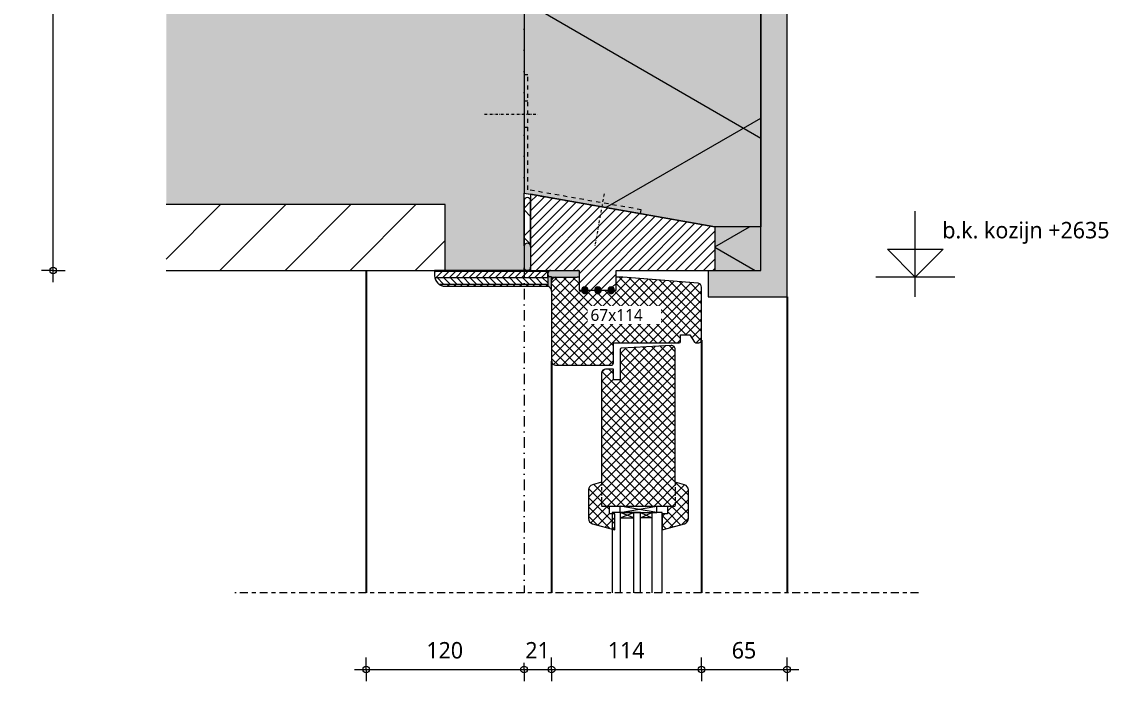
# Model space of a CAD drawing. Header units: millimetres. Extents: x -435 to 27166, y -19117 to 26500.
# Drawn here: x 7913 to 8739, y -16057 to -15556 of the extents above; entities that cross this region are included whole.
import ezdxf

# ---------------------------------------------------------------- set-up
doc = ezdxf.new("R2010")
doc.units = ezdxf.units.MM
for name, pattern in [('Dash', [6.35, 3.175, -3.175]), ('MV_center', [15, 6, -3, 3, -3]), ('MV_hidden', [3.75, 2.5, -1.25]), ('MV_stramien', [16, 8, -4, 0, -4]), ('Streep-stip _ detail', [4, 2, -1, 0, -1])]:
    doc.linetypes.add(name, pattern=pattern)
for name, color, linetype, lineweight in [('A-ANNO-DIMS', 211, 'Continuous', 13), ('A-ANNO-DIMS-5', 211, 'Continuous', 13), ('A-DETL', 90, 'Continuous', 13), ('A-DETL-GENF', 92, 'Continuous', 18), ('G-ANNO-TEXT', 231, 'Continuous', 13)]:
    doc.layers.add(name, color=color, linetype=linetype, lineweight=lineweight)
doc.styles.add('Segoe UI_2', font='segoeui.ttf', dxfattribs={"height": 9})
doc.styles.add('Segoe UI_3', font='segoeui.ttf', dxfattribs={"height": 12.5})
doc.dimstyles.new('2_5_mm_5', dxfattribs={"dimscale": 304.8, "dimtxt": 13.092049, "dimasz": 0.016404, "dimexe": 0.029528, "dimexo": 0.0625, "dimgap": 0.014764, "dimtad": 1, "dimdec": 0, "dimzin": 0, "dimdsep": 46, "dimtxsty": 'Segoe UI_3', "dimblk1": 'DOTBLANK', "dimblk2": 'DOTBLANK', "dimsah": 1, "dimcen": 0.09, "dimdle": 0.029528, "dimazin": 0, "dimtfac": 1, "dimtdec": 4, "dimtix": 1, "dimtmove": 0, "dimatfit": 3, "dimfxl": 0.029528, "dimfxlon": 1, "dimtvp": 1, "dimtfill": 1, "dimtolj": 1, "dimtzin": 0, "dimarcsym": 2})
pattern_1 = [(45, (0, 0), (-3.5355339, 3.5355339), []), (135, (0, 0), (-3.5355339, -3.5355339), [])]

# ---------------------------------------------------------------- blocks, each defined once
blk = doc.blocks.new('31 driedubbel_glas - HR___-V165-Details Appartement')
at = {"layer": 'A-DETL-GENF', "lineweight": 13}
for p, q in [((265, 0), (204, 0)), ((265, -21.5), (265, 0)), ((265, -6), (204, -6)), ((261, -6), (261, -16.5)), ((261, -16.5), (265, -6)), ((261, -6), (265, -16.5)), ((204, -16.5), (265, -16.5)), ((204, -21.5), (265, -21.5)), ((265, -21.5), (261, -30)), ((261, -21.5), (265, -30)), ((261, -30), (261, -21.5)), ((265, -21.5), (265, -30)), ((265, -30), (204, -30)), ((265, -30), (261, -30)), ((265, -38), (265, -30)), ((204, -38), (265, -38))]:
    blk.add_line(p, q, dxfattribs=at)
blk = doc.blocks.new('42 isolatie - Type 1-3768316-Details Appartement')
at = {"layer": 'A-DETL-GENF'}
blk.add_hatch(color=256, dxfattribs=at).paths.add_polyline_path([(-25.3, -145.84), (-25.3, -180.8), (491.51, -180.8), (491.51, -0.8), (0.28, -0.8), (-15.54, -90.51)])
at = {"layer": 'A-DETL-GENF', "lineweight": 13}
h = blk.add_hatch(dxfattribs=at)
h.set_pattern_fill('FP_184', color=256, style=0, pattern_type=2)
h.set_pattern_definition([(300, (-2126.39, -181.76), (-155.885, -90), []), (240, (-2126.39, -181.76), (-155.885, 90), [])])
h.paths.add_polyline_path([(-25.3, -145.84), (-25.3, -180.8), (491.51, -180.8), (491.51, -0.8), (0.28, -0.8), (-15.54, -90.51)])
at = {"layer": 'A-DETL-GENF'}
for p, q in [((-0.6, -5.8), (-25.3, -145.84)), ((0.28, -0.8), (-0.6, -5.8)), ((0.28, -0.8), (-0.6, -5.8)), ((233.51, -0.8), (0.28, -0.8)), ((233.51, -0.8), (0.28, -0.8)), ((481.51, -0.8), (233.51, -0.8)), ((491.51, -0.8), (481.51, -0.8)), ((491.51, -0.8), (481.51, -0.8)), ((491.51, -90.51), (491.51, -0.8)), ((-25.3, -180.8), (491.51, -180.8))]:
    blk.add_line(p, q, dxfattribs=at)
blk = doc.blocks.new('30_L-anker schuin - 90x90-3186719-Details Appartement')
at = {"layer": 'A-DETL-GENF', "linetype": 'Dash'}
for p, q in [((3, 90), (0, 90)), ((0, 90), (0, 0)), ((3, 2.52), (3, 90)), ((0, 0), (88.63, -15.63)), ((89.15, -12.67), (3, 2.52)), ((88.63, -15.63), (89.15, -12.67))]:
    blk.add_line(p, q, dxfattribs=at)
at = {"layer": 'A-DETL-GENF'}
for p, q in [((0, 70), (3, 70)), ((0, 50), (3, 50))]:
    blk.add_line(p, q, dxfattribs=at)
at = {"layer": 'A-DETL-GENF', "linetype": 'Streep-stip _ detail', "lineweight": 13}
for p, q in [((-30, 60), (10, 60)), ((60.82, -0.57), (53.88, -39.96))]:
    blk.add_line(p, q, dxfattribs=at)
blk = doc.blocks.new('NLRS_00_DI_maskeer - Type 1-4234982-Details Appartement')
at = {"layer": 'A-DETL-GENF', "linetype": 'MV_center'}
blk.add_line((420, 0), (-100, 0), dxfattribs=at)
blk = doc.blocks.new('42 isolatie - Type 1-3768256-Details Appartement')
at = {"layer": 'A-DETL-GENF'}
blk.add_hatch(color=256, dxfattribs=at).paths.add_polyline_path([(33.47, 35.8), (0.28, 35.8), (0.28, 0.8), (33.47, 0.8)])
at = {"layer": 'A-DETL-GENF', "lineweight": 13}
h = blk.add_hatch(dxfattribs=at)
h.set_pattern_fill('FP_190', color=256, style=0, pattern_type=2)
h.set_pattern_definition([(60, (0, 0), (-34.64, 20), []), (120, (0, 0), (-34.64, -20), [])])
h.paths.add_polyline_path([(33.47, 35.8), (0.28, 35.8), (0.28, 0.8), (33.47, 0.8)])
at = {"layer": 'A-DETL-GENF'}
for p, q in [((33.47, 35.8), (0.28, 35.8)), ((0.28, 35.8), (0.28, 0.8)), ((33.47, 35.8), (0.28, 35.8)), ((0.28, 35.8), (0.28, 0.8)), ((33.47, 0.8), (33.47, 35.8)), ((33.47, 0.8), (33.47, 35.8)), ((0.28, 0.8), (33.47, 0.8)), ((0.28, 0.8), (33.47, 0.8))]:
    blk.add_line(p, q, dxfattribs=at)
blk = doc.blocks.new('Repeating Detail - 00 g lijmbolletje s e-V92-Details Appartement')
at = {"layer": 'A-DETL-GENF'}
for points in [[(-20, 2.5), (-20.65, 2.41), (-21.25, 2.17), (-21.77, 1.77), (-22.17, 1.25), (-22.41, 0.65), (-22.5, 0), (-22.41, -0.65), (-22.17, -1.25), (-21.77, -1.77), (-21.25, -2.17), (-20.65, -2.41), (-20, -2.5), (-19.35, -2.41), (-18.75, -2.17), (-18.23, -1.77), (-17.83, -1.25), (-17.59, -0.65), (-17.5, 0), (-17.59, 0.65), (-17.83, 1.25), (-18.23, 1.77), (-18.75, 2.17), (-19.35, 2.41)], [(-10, 2.5), (-10.65, 2.41), (-11.25, 2.17), (-11.77, 1.77), (-12.17, 1.25), (-12.41, 0.65), (-12.5, 0), (-12.41, -0.65), (-12.17, -1.25), (-11.77, -1.77), (-11.25, -2.17), (-10.65, -2.41), (-10, -2.5), (-9.35, -2.41), (-8.75, -2.17), (-8.23, -1.77), (-7.83, -1.25), (-7.59, -0.65), (-7.5, 0), (-7.59, 0.65), (-7.83, 1.25), (-8.23, 1.77), (-8.75, 2.17), (-9.35, 2.41)], [(0, 2.5), (-0.65, 2.41), (-1.25, 2.17), (-1.77, 1.77), (-2.17, 1.25), (-2.41, 0.65), (-2.5, 0), (-2.41, -0.65), (-2.17, -1.25), (-1.77, -1.77), (-1.25, -2.17), (-0.65, -2.41), (0, -2.5), (0.65, -2.41), (1.25, -2.17), (1.77, -1.77), (2.17, -1.25), (2.41, -0.65), (2.5, 0), (2.41, 0.65), (2.17, 1.25), (1.77, 1.77), (1.25, 2.17), (0.65, 2.41)]]:
    blk.add_hatch(color=256, dxfattribs=at).paths.add_polyline_path(points)
for centre, start, end in [((-20, 0), 360, 180), ((-20, 0), 180, 360), ((-10, 0), 360, 180), ((-10, 0), 180, 360), ((0, 0), 360, 180), ((0, 0), 180, 360)]:
    blk.add_arc(centre, 2.5, start, end, dxfattribs=at)
blk = doc.blocks.new('DIMBLOCK601-Details Appartement')
at = {"layer": 'A-ANNO-DIMS-5'}
for p, q in [((8175.02, -16047.69), (8175.02, -16038.69)), ((8295.02, -16047.69), (8295.02, -16038.69)), ((8166.02, -16047.69), (8295.02, -16047.69)), ((8175.02, -16047.69), (8175.02, -16056.69)), ((8295.02, -16047.69), (8295.02, -16056.69))]:
    blk.add_line(p, q, dxfattribs=at)
for centre in [(8175.02, -16047.69), (8295.02, -16047.69)]:
    blk.add_circle(centre, 2.5, dxfattribs=at)
at = {"layer": 'A-ANNO-DIMS-5', "color": 0, "insert": (8220.74, -16026.89), "char_height": 12.5, "width": 34.2774, "attachment_point": 1, "line_spacing_factor": 1.142579, "style": 'Segoe UI_3', "bg_fill": 3, "box_fill_scale": 1.25, "bg_fill_color": 9, "bg_fill_true_color": 13158600, "bg_fill_transparency": 0}
blk.add_mtext('120', dxfattribs=at)
blk = doc.blocks.new('_DotBlank')
at = {"color": 0, "linetype": 'ByBlock', "lineweight": -2}
blk.add_line((-0.5, 0), (-1, 0), dxfattribs=at)
blk.add_circle((0, 0), 0.5, dxfattribs=at)
blk = doc.blocks.new('DIMBLOCK602-Details Appartement')
at = {"layer": 'A-ANNO-DIMS-5'}
for p, q in [((8295.02, -16047.69), (8295.02, -16038.69)), ((8316.02, -16047.69), (8316.02, -16038.69)), ((8295.02, -16047.69), (8316.02, -16047.69)), ((8295.02, -16047.69), (8295.02, -16056.69)), ((8316.02, -16047.69), (8316.02, -16056.69))]:
    blk.add_line(p, q, dxfattribs=at)
for centre in [(8295.02, -16047.69), (8316.02, -16047.69)]:
    blk.add_circle(centre, 2.5, dxfattribs=at)
at = {"layer": 'A-ANNO-DIMS-5', "color": 0, "insert": (8296, -16026.89), "char_height": 12.5, "width": 22.8516, "attachment_point": 1, "line_spacing_factor": 1.142579, "style": 'Segoe UI_3', "bg_fill": 3, "box_fill_scale": 1.25, "bg_fill_color": 9, "bg_fill_true_color": 13158600, "bg_fill_transparency": 0}
blk.add_mtext('21', dxfattribs=at)
blk = doc.blocks.new('DIMBLOCK603-Details Appartement')
at = {"layer": 'A-ANNO-DIMS-5'}
for p, q in [((8316.02, -16047.69), (8316.02, -16038.69)), ((8430.02, -16047.69), (8430.02, -16038.69)), ((8316.02, -16047.69), (8430.02, -16047.69)), ((8316.02, -16047.69), (8316.02, -16056.69)), ((8430.02, -16047.69), (8430.02, -16056.69))]:
    blk.add_line(p, q, dxfattribs=at)
for centre in [(8316.02, -16047.69), (8430.02, -16047.69)]:
    blk.add_circle(centre, 2.5, dxfattribs=at)
at = {"layer": 'A-ANNO-DIMS-5', "color": 0, "insert": (8358.74, -16026.89), "char_height": 12.5, "width": 34.2774, "attachment_point": 1, "line_spacing_factor": 1.142579, "style": 'Segoe UI_3', "bg_fill": 3, "box_fill_scale": 1.25, "bg_fill_color": 9, "bg_fill_true_color": 13158600, "bg_fill_transparency": 0}
blk.add_mtext('114', dxfattribs=at)
blk = doc.blocks.new('DIMBLOCK604-Details Appartement')
at = {"layer": 'A-ANNO-DIMS-5'}
for p, q in [((8430.02, -16047.69), (8430.02, -16038.69)), ((8495.02, -16047.69), (8495.02, -16038.69)), ((8430.02, -16047.69), (8504.02, -16047.69)), ((8430.02, -16047.69), (8430.02, -16056.69)), ((8495.02, -16047.69), (8495.02, -16056.69))]:
    blk.add_line(p, q, dxfattribs=at)
for centre in [(8430.02, -16047.69), (8495.02, -16047.69)]:
    blk.add_circle(centre, 2.5, dxfattribs=at)
at = {"layer": 'A-ANNO-DIMS-5', "color": 0, "insert": (8453, -16026.89), "char_height": 12.5, "width": 22.8516, "attachment_point": 1, "line_spacing_factor": 1.142579, "style": 'Segoe UI_3', "bg_fill": 3, "box_fill_scale": 1.25, "bg_fill_color": 9, "bg_fill_true_color": 13158600, "bg_fill_transparency": 0}
blk.add_mtext('65', dxfattribs=at)
blk = doc.blocks.new('DIMBLOCK618-Details Appartement')
at = {"layer": 'A-ANNO-DIMS-5'}
for p, q in [((7936.98, -15753.52), (7936.98, -15150.52)), ((7936.98, -15159.52), (7927.98, -15159.52)), ((7936.98, -15159.52), (7945.98, -15159.52)), ((7936.98, -15744.52), (7927.98, -15744.52)), ((7936.98, -15744.52), (7945.98, -15744.52))]:
    blk.add_line(p, q, dxfattribs=at)
for centre in [(7936.98, -15159.52), (7936.98, -15744.52)]:
    blk.add_circle(centre, 2.5, dxfattribs=at)
at = {"layer": 'A-ANNO-DIMS-5', "color": 0, "insert": (7916.17, -15466.3), "char_height": 12.5, "width": 34.2774, "attachment_point": 1, "rotation": 90, "line_spacing_factor": 1.142579, "style": 'Segoe UI_3', "bg_fill": 3, "box_fill_scale": 1.25, "bg_fill_color": 9, "bg_fill_true_color": 13158600, "bg_fill_transparency": 0}
blk.add_mtext('585', dxfattribs=at)

msp = doc.modelspace()

# ---------------------------------------------------------------- hatches: boundary and pattern name
at = {"layer": 'A-DETL-GENF', "lineweight": 13}
h = msp.add_hatch(dxfattribs=at)
h.set_pattern_fill('FP_17', color=254, style=0, pattern_type=2)
h.set_pattern_definition([(0, (0, 0), (20.32, 5.08), [1.676, -13.564, 1.676, -13.564, -81.28]), (0, (0, 0), (20.32, 5.08), [-30.48, 1.676, -28.804, 1.676, -13.564, -35.56]), (0, (0, 0), (20.32, 5.08), [-76.2, 1.676, -8.484, 1.676, -23.724]), (120, (7.62, 2.54), (-14.559409, 15.0576362), [1.676, -13.564, 1.676, -13.564, -81.28]), (120, (7.62, 2.54), (-14.559409, 15.0576362), [-30.48, 1.676, -28.804, 1.676, -13.564, -35.56]), (120, (7.62, 2.54), (-14.559409, 15.0576362), [-76.2, 1.676, -8.484, 1.676, -23.724]), (240, (10.16, 12.7), (-5.760591, -20.1376362), [1.676, -13.564, 1.676, -13.564, -81.28]), (240, (10.16, 12.7), (-5.760591, -20.1376362), [-30.48, 1.676, -28.804, 1.676, -13.564, -35.56]), (240, (10.16, 12.7), (-5.760591, -20.1376362), [-76.2, 1.676, -8.484, 1.676, -23.724])])
h.paths.add_polyline_path([(8495.02, -15764.52), (8495.02, -15194.52), (8475.02, -15194.52), (8475.02, -15744.52), (8435.02, -15744.52), (8435.02, -15764.52), (8475.06, -15764.52)])
at = {"layer": 'A-DETL-GENF'}
for color, points in [(9, [(8266.14, -15744.52), (8295.02, -15744.52), (8295.02, -15544.52), (8022.9, -15544.52), (8022.9, -15694.52), (8235.02, -15694.52), (8235.04, -15744.52)]), (7, [(8297.52, -15744.52), (8298.09, -15744.45), (8298.63, -15744.26), (8299.12, -15743.94), (8299.52, -15743.53), (8299.81, -15743.03), (8299.98, -15742.48), (8300.02, -15741.91), (8299.98, -15725.79), (8299.81, -15725.24), (8299.52, -15724.75), (8299.12, -15724.33), (8298.63, -15724.02), (8298.09, -15723.82), (8297.52, -15723.75), (8296.95, -15723.82), (8296.41, -15724.02), (8295.93, -15724.33), (8295.53, -15724.75), (8295.23, -15725.24), (8295.06, -15725.79), (8295.02, -15726.37), (8295.06, -15742.48), (8295.23, -15743.03), (8295.53, -15743.53), (8295.93, -15743.94), (8296.41, -15744.26), (8296.95, -15744.45)]), (7, [(8316.02, -15749.52), (8335.52, -15749.52), (8336.17, -15749.44), (8336.77, -15749.19), (8337.02, -15748.94), (8337.02, -15745.05), (8336.77, -15744.86), (8336.17, -15744.61), (8335.52, -15744.52), (8315.18, -15744.57), (8314.87, -15744.61), (8314.27, -15744.86), (8313.75, -15745.25), (8313.36, -15745.77), (8313.11, -15746.37), (8313.02, -15747.02), (8313.11, -15747.67), (8313.36, -15748.27), (8313.84, -15748.86), (8314.27, -15749.19), (8314.88, -15749.39), (8316.02, -15749.4)]), (1, [(8316.02, -15760.39), (8316.02, -15749.39), (8313.02, -15749.39), (8313.02, -15756.52), (8313.84, -15756.83), (8314.57, -15757.31), (8315.18, -15757.94), (8315.64, -15758.69), (8315.93, -15759.52)])]:
    msp.add_hatch(color=color, dxfattribs=at).paths.add_polyline_path(points)
at = {"layer": 'A-DETL-GENF', "lineweight": 13}
h = msp.add_hatch(dxfattribs=at)
h.set_pattern_fill('FP_21', color=251, style=0, pattern_type=2)
h.set_pattern_definition([(45, (0, 0), (-10.606602, 10.606602), []), (135, (0, 0), (-10.606602, -10.606602), [])])
h.paths.add_polyline_path([(8295.02, -15726.25), (8295.17, -15725.46), (8295.36, -15725), (8295.93, -15724.33), (8296.41, -15724.02), (8296.95, -15723.82), (8297.52, -15723.75), (8298.17, -15723.84), (8298.92, -15724.2), (8299.29, -15724.49), (8299.81, -15725.24), (8299.98, -15725.79), (8300.02, -15725.79), (8300.02, -15691.68), (8299.94, -15691.03), (8299.69, -15690.43), (8299.29, -15689.91), (8298.77, -15689.51), (8298.17, -15689.26), (8297.52, -15689.18), (8296.87, -15689.26), (8296.27, -15689.51), (8295.75, -15689.91), (8295.36, -15690.43), (8295.11, -15691.03), (8295.02, -15691.68), (8295.02, -15725.79)])
h = msp.add_hatch(dxfattribs=at)
h.set_pattern_fill('FP_33', color=250, style=0, pattern_type=2)
h.set_pattern_definition([(45, (0, 0), (-3.5355339, 3.5355339), [])])
h.paths.add_polyline_path([(8338.7, -15759.52), (8338.78, -15758.87), (8339.03, -15758.27), (8339.43, -15757.75), (8339.95, -15757.36), (8340.55, -15757.11), (8341.2, -15757.02), (8341.85, -15757.11), (8342.45, -15757.36), (8342.97, -15757.75), (8343.36, -15758.27), (8343.61, -15758.87), (8343.7, -15759.52), (8348.7, -15759.52), (8348.78, -15758.87), (8349.03, -15758.27), (8349.43, -15757.75), (8349.95, -15757.36), (8350.55, -15757.11), (8351.2, -15757.02), (8351.85, -15757.11), (8352.45, -15757.36), (8352.97, -15757.75), (8353.36, -15758.27), (8353.61, -15758.87), (8353.7, -15759.52), (8358.7, -15759.52), (8358.78, -15758.87), (8359.03, -15758.27), (8359.43, -15757.75), (8359.95, -15757.36), (8360.55, -15757.11), (8361.2, -15757.02), (8361.85, -15757.11), (8362.45, -15757.36), (8362.97, -15757.75), (8363.36, -15758.27), (8363.61, -15758.87), (8363.7, -15759.52), (8365.07, -15759.52), (8365.07, -15744.52), (8440.06, -15744.52), (8440.06, -15711.32), (8300.02, -15686.63), (8300.02, -15744.52), (8337.02, -15744.52), (8337.02, -15759.52)])
h = msp.add_hatch(dxfattribs=at)
h.set_pattern_fill('FP_78', color=250, style=0, pattern_type=2)
h.set_pattern_definition([(45, (0, 0), (-24.74874, 24.74874), [])])
h.paths.add_polyline_path([(8235.02, -15744.52), (8235.02, -15694.52), (8022.9, -15694.52), (8022.9, -15744.52), (8227.04, -15744.52)])
h = msp.add_hatch(dxfattribs=at)
h.set_pattern_fill('FP_11', color=254, style=0, pattern_type=2)
h.set_pattern_definition([(0, (0, 0), (0, 5), [50, 0]), (45, (0, 0), (5.00065916, 0), [7.071, -7.071]), (315, (0, 0), (5.00065916, 0), [7.071, -7.071])])
h.paths.add_polyline_path([(8266.14, -15756.52), (8313.02, -15756.52), (8313.02, -15744.52), (8227.04, -15744.52), (8227.04, -15748.52), (8227.31, -15750.59), (8228.11, -15752.52), (8229.38, -15754.18), (8231.04, -15755.45), (8232.97, -15756.25), (8235.04, -15756.52)])
h = msp.add_hatch(dxfattribs=at)
h.set_pattern_fill('FP_20', color=250, style=0, pattern_type=2)
h.set_pattern_definition(pattern_1)
h.paths.add_polyline_path([(8361.52, -15816.52), (8361.91, -15816.47), (8362.27, -15816.32), (8362.58, -15816.08), (8362.82, -15815.77), (8362.97, -15815.41), (8363.02, -15815.02), (8363.02, -15799.52), (8413.28, -15799.49), (8413.52, -15799.39), (8413.73, -15799.23), (8413.89, -15799.02), (8413.99, -15798.78), (8414.02, -15798.52), (8414.02, -15793.52), (8421.04, -15793.52), (8424.74, -15799.08), (8425.04, -15799.37), (8425.43, -15799.51), (8428.01, -15799.53), (8428.52, -15799.46), (8429.01, -15799.27), (8429.42, -15798.95), (8429.74, -15798.54), (8429.95, -15798.07), (8430.02, -15797.55), (8430.02, -15757.25), (8429.94, -15756.55), (8429.7, -15755.89), (8429.31, -15755.31), (8428.8, -15754.83), (8428.19, -15754.49), (8427.52, -15754.29), (8370.03, -15749.52), (8365.07, -15749.52), (8365.07, -15759.52), (8363.7, -15759.52), (8363.61, -15760.17), (8363.36, -15760.77), (8362.97, -15761.29), (8362.45, -15761.69), (8361.85, -15761.94), (8361.2, -15762.02), (8360.55, -15761.94), (8359.95, -15761.69), (8359.43, -15761.29), (8359.03, -15760.77), (8358.78, -15760.17), (8358.7, -15759.52), (8353.7, -15759.52), (8353.61, -15760.17), (8353.36, -15760.77), (8352.97, -15761.29), (8352.45, -15761.69), (8351.85, -15761.94), (8351.2, -15762.02), (8350.55, -15761.94), (8349.95, -15761.69), (8349.43, -15761.29), (8349.03, -15760.77), (8348.78, -15760.17), (8348.7, -15759.52), (8343.7, -15759.52), (8343.61, -15760.17), (8343.36, -15760.77), (8342.97, -15761.29), (8342.45, -15761.69), (8341.85, -15761.94), (8341.2, -15762.02), (8340.55, -15761.94), (8339.95, -15761.69), (8339.43, -15761.29), (8339.03, -15760.77), (8338.78, -15760.17), (8338.7, -15759.52), (8337.02, -15759.52), (8337.02, -15749.52), (8319.02, -15749.52), (8318.24, -15749.62), (8317.52, -15749.92), (8316.9, -15750.4), (8316.42, -15751.02), (8316.12, -15751.74), (8316.02, -15752.52), (8316.02, -15813.52), (8316.12, -15814.3), (8316.42, -15815.02), (8316.9, -15815.64), (8317.52, -15816.12), (8318.24, -15816.42), (8319.02, -15816.52)])
h = msp.add_hatch(dxfattribs=at)
h.set_pattern_fill('FP_20', color=250, style=0, pattern_type=2)
h.set_pattern_definition(pattern_1)
h.paths.add_polyline_path([(8364.02, -15941.52), (8364.02, -15929.52), (8360.02, -15929.52), (8360.02, -15923.52), (8404.02, -15923.52), (8404.02, -15929.52), (8400.02, -15929.52), (8400.02, -15941.52), (8417.06, -15936.96), (8418.02, -15936.56), (8418.85, -15935.92), (8419.49, -15935.09), (8419.88, -15934.13), (8420.02, -15933.09), (8420.02, -15911.27), (8419.88, -15910.23), (8419.49, -15909.27), (8418.85, -15908.44), (8418.02, -15907.81), (8417.06, -15907.41), (8410.02, -15905.52), (8410.02, -15804.52), (8409.94, -15803.83), (8409.7, -15803.17), (8409.32, -15802.59), (8408.82, -15802.12), (8408.22, -15801.77), (8407.56, -15801.56), (8406.86, -15801.52), (8369.07, -15803.55), (8368.73, -15803.71), (8368.43, -15803.95), (8368.21, -15804.25), (8368.07, -15804.6), (8368.02, -15805.33), (8368.02, -15827.52), (8363.02, -15827.52), (8363.02, -15819.52), (8357.02, -15819.52), (8356.24, -15819.62), (8355.52, -15819.92), (8354.9, -15820.4), (8354.42, -15821.02), (8354.12, -15821.74), (8354.02, -15822.52), (8354.02, -15905.52), (8346.99, -15907.41), (8346.02, -15907.81), (8345.19, -15908.44), (8344.56, -15909.27), (8344.16, -15910.23), (8344.02, -15911.27), (8344.02, -15933.09), (8344.16, -15934.13), (8344.56, -15935.09), (8345.19, -15935.92), (8346.02, -15936.56), (8346.99, -15936.96)])

# ---------------------------------------------------------------- linework, layer by layer
at = {"layer": 'A-DETL', "lineweight": 18}
for p, q in [((8475.02, -15194.52), (8475.02, -15711.32)), ((8495.02, -15764.52), (8495.02, -15194.52)), ((8295.02, -15725.79), (8295.02, -15685.75)), ((8440.06, -15711.32), (8300.02, -15686.63)), ((8300.02, -15686.63), (8300.02, -15744.52)), ((8235.02, -15694.52), (8022.9, -15694.52)), ((8235.02, -15744.52), (8235.02, -15694.52)), ((8295.02, -15691.68), (8295.02, -15726.25)), ((8300.02, -15726.25), (8300.02, -15691.68)), ((8592.51, -15764.52), (8592.51, -15699.52)), ((8592.51, -15749.52), (8571.3, -15728.31)), ((8571.3, -15728.31), (8613.73, -15728.31)), ((8592.51, -15749.52), (8613.73, -15728.31)), ((8022.9, -15744.52), (8227.04, -15744.52)), ((8227.04, -15744.52), (8227.04, -15748.52)), ((8300.02, -15744.52), (8227.04, -15744.52)), ((8295.02, -15744.52), (8295.02, -15742.48)), ((8300.02, -15744.52), (8337.02, -15744.52)), ((8313.02, -15749.39), (8313.02, -15744.52)), ((8337.02, -15744.52), (8337.02, -15759.52)), ((8365.07, -15759.52), (8365.07, -15744.52)), ((8365.07, -15744.52), (8440.06, -15744.52)), ((8435.02, -15744.52), (8435.02, -15764.52)), ((8235.04, -15756.52), (8313.02, -15756.52)), ((8313.02, -15749.39), (8313.02, -15756.52)), ((8316.02, -15749.39), (8313.02, -15749.39)), ((8316, -15749.52), (8335.52, -15749.52)), ((8316.02, -15760.39), (8316.02, -15749.39)), ((8337.02, -15749.52), (8335.52, -15749.52)), ((8370.03, -15749.52), (8365.07, -15749.52)), ((8427.52, -15754.29), (8370.03, -15749.52)), ((8622.51, -15749.52), (8562.51, -15749.52)), ((8316.02, -15760.39), (8316.02, -15813.52)), ((8337.02, -15759.52), (8338.7, -15759.52)), ((8343.7, -15759.52), (8348.7, -15759.52)), ((8353.7, -15759.52), (8358.7, -15759.52)), ((8363.7, -15759.52), (8365.07, -15759.52)), ((8430.02, -15797.55), (8430.02, -15757.25)), ((8435.02, -15764.52), (8495.02, -15764.52)), ((8414.02, -15798.52), (8414.02, -15793.52)), ((8414.02, -15793.52), (8421.04, -15793.52)), ((8421.04, -15793.52), (8424.74, -15799.08)), ((8363.02, -15815.02), (8363.02, -15799.52)), ((8363.02, -15799.52), (8413.02, -15799.52)), ((8368.02, -15804.98), (8368.02, -15827.52)), ((8406.86, -15801.52), (8369.44, -15803.48)), ((8410.02, -15905.52), (8410.02, -15804.52)), ((8425.43, -15799.51), (8428.01, -15799.53)), ((8319.02, -15816.52), (8361.52, -15816.52)), ((8354.02, -15822.52), (8354.02, -15905.52)), ((8363.02, -15819.52), (8357.02, -15819.52)), ((8363.02, -15827.52), (8363.02, -15819.52)), ((8368.02, -15827.52), (8363.02, -15827.52)), ((8354.02, -15905.52), (8346.99, -15907.41)), ((8417.06, -15907.41), (8410.02, -15905.52)), ((8344.02, -15911.27), (8344.02, -15933.09)), ((8420.02, -15933.09), (8420.02, -15911.27)), ((8354.02, -15923.52), (8410.02, -15923.52)), ((8360.02, -15929.52), (8360.02, -15923.52)), ((8360.02, -15923.52), (8404.02, -15923.52)), ((8364.02, -15929.52), (8360.02, -15929.52)), ((8364.02, -15941.52), (8364.02, -15929.52)), ((8368.02, -15928.52), (8368.02, -15923.52)), ((8368.02, -15928.52), (8396.02, -15923.52)), ((8396.02, -15928.52), (8368.02, -15923.52)), ((8396.02, -15928.52), (8396.02, -15923.52)), ((8404.02, -15929.52), (8400.02, -15929.52)), ((8400.02, -15929.52), (8400.02, -15941.52)), ((8404.02, -15923.52), (8404.02, -15929.52)), ((8346.99, -15936.96), (8364.02, -15941.52)), ((8400.02, -15941.52), (8417.06, -15936.96))]:
    msp.add_line(p, q, dxfattribs=at)
at = {"layer": 'A-DETL', "linetype": 'MV_stramien', "lineweight": 18}
for p, q in [((8295.02, -15452.52), (8295.02, -15725.79)), ((8295.02, -15742.48), (8295.02, -15989.52))]:
    msp.add_line(p, q, dxfattribs=at)
at = {"layer": 'A-DETL'}
for p, q in [((8295.02, -15726.37), (8295.02, -15741.91)), ((8368.02, -15928.52), (8396.02, -15928.52))]:
    msp.add_line(p, q, dxfattribs=at)
at = {"layer": 'A-DETL', "lineweight": 25}
for p, q in [((8175.02, -15744.52), (8175.02, -15989.52)), ((8495.02, -15764.52), (8495.02, -15989.52)), ((8430.02, -15797.55), (8430.02, -15989.52)), ((8316.02, -15813.52), (8316.02, -15989.52))]:
    msp.add_line(p, q, dxfattribs=at)
at = {"layer": 'A-DETL', "linetype": 'MV_hidden', "lineweight": 18}
for p, q in [((8354.02, -15905.52), (8354.02, -15923.52)), ((8410.02, -15905.52), (8410.02, -15923.52))]:
    msp.add_line(p, q, dxfattribs=at)
at = {"layer": 'A-DETL', "lineweight": 18}
for centre, radius, start, end in [((8297.52, -15691.68), 2.5, 0, 180), ((8297.52, -15726.25), 2.5, 0, 180), ((8235.04, -15748.52), 8, 180, 270), ((8315.52, -15747.02), 2.5, 90, 252.49349), ((8335.52, -15747.02), 2.5, 52.75736, 90), ((8312.02, -15760.39), 4, 360, 75.52245), ((8319.02, -15752.52), 3, 90, 180), ((8335.52, -15747.02), 2.5, 270, 307.24264), ((8427.02, -15757.25), 3, 0, 80.51353), ((8428.02, -15797.53), 2, 269.67117, 359.31507), ((8369.52, -15804.98), 1.5, 93, 180), ((8407.02, -15804.52), 3, 0, 93), ((8413.02, -15798.52), 1, 270, 0), ((8425.57, -15798.52), 1, 213.69007, 262.09615), ((8319.02, -15813.52), 3, 180, 270), ((8357.02, -15822.52), 3, 90, 180), ((8361.52, -15815.02), 1.5, 270, 0), ((8348.02, -15911.27), 4, 105, 180), ((8416.02, -15911.27), 4, 360, 75), ((8348.02, -15933.09), 4, 180, 255), ((8416.02, -15933.09), 4, 285, 0)]:
    msp.add_arc(centre, radius, start, end, dxfattribs=at)
at = {"layer": 'A-DETL'}
for centre, start, end in [((8297.53, -15726.26), 90.0974, 182.44205), ((8297.52, -15726.26), 357.55801, 89.9026), ((8297.53, -15742.01), 177.55795, 269.9026), ((8297.52, -15742.01), 270.0974, 2.44205)]:
    msp.add_arc(centre, 2.51, start, end, dxfattribs=at)

# ---------------------------------------------------------------- block references
at = {"layer": 'A-DETL-GENF'}
for name, p, rotation in [('42 isolatie - Type 1-3768316-Details Appartement', (8294.22, -15686.03), 89.99999999999518), ('42 isolatie - Type 1-3768256-Details Appartement', (8439.26, -15711.05), 270), ('Repeating Detail - 00 g lijmbolletje s e-V92-Details Appartement', (8341.2, -15759.52), 180)]:
    msp.add_blockref(name, p, dxfattribs=dict(at, rotation=rotation))
at = {"layer": 'A-DETL-GENF', "linetype": 'Dash'}
msp.add_blockref('30_L-anker schuin - 90x90-3186719-Details Appartement', (8295.02, -15685.75), dxfattribs=at)
at = {"layer": 'A-DETL-GENF', "lineweight": 13, "rotation": 90.00000000000833}
msp.add_blockref('31 driedubbel_glas - HR___-V165-Details Appartement', (8362.1, -16193.52), dxfattribs=at)
at = {"layer": 'A-DETL-GENF', "linetype": 'MV_center'}
msp.add_blockref('NLRS_00_DI_maskeer - Type 1-4234982-Details Appartement', (8175.02, -15989.52), dxfattribs=at)

# ---------------------------------------------------------------- texts
at = {"layer": 'G-ANNO-TEXT', "color": 7, "insert": (8613.11, -15707.63), "char_height": 12.5, "width": 159.5358, "attachment_point": 1, "style": 'Segoe UI_3'}
msp.add_mtext('b.k. kozijn +2635', dxfattribs=at)

# ---------------------------------------------------------------- dimensions: what is measured, and where the dimension line sits
at = {"layer": 'A-ANNO-DIMS'}
dim = msp.add_linear_dim(base=(7936.98, -15159.52), p1=(7927.98, -15744.52), p2=(7945.98, -15159.52), angle=90, dimstyle='2_5_mm_5', override={"dimpost": '<>', "dimfxl": 585.276858}, dxfattribs=at)
dim.commit()
dim.dimension.update_dxf_attribs({"geometry": 'DIMBLOCK618-Details Appartement', "text_midpoint": (7926.01, -15452.02)})
dim = msp.add_linear_dim(base=(8295.02, -16047.69), p1=(8175.02, -16038.69), p2=(8295.02, -16038.69), dimstyle='2_5_mm_5', override={"dimpost": '<>', "dimfxl": 120}, dxfattribs=at)
dim.commit()
dim.dimension.update_dxf_attribs({"geometry": 'DIMBLOCK601-Details Appartement', "text_midpoint": (8235.02, -16036.7)})

# ---------------------------------------------------------------- next in the draw order: texts
at = {"layer": 'G-ANNO-TEXT', "color": 7, "insert": (8345.56, -15773.87), "char_height": 9, "width": 51.308, "attachment_point": 1, "style": 'Segoe UI_2', "bg_fill": 3, "box_fill_scale": 1.25, "bg_fill_color": 9, "bg_fill_true_color": 13158600, "bg_fill_transparency": 0}
msp.add_mtext('67x114', dxfattribs=at)

# ---------------------------------------------------------------- next in the draw order: dimensions: what is measured, and where the dimension line sits
at = {"layer": 'A-ANNO-DIMS'}
dim = msp.add_linear_dim(base=(8316.02, -16047.69), p1=(8295.02, -16038.69), p2=(8316.02, -16038.69), dimstyle='2_5_mm_5', override={"dimpost": '<>', "dimfxl": 21}, dxfattribs=at)
dim.commit()
dim.dimension.update_dxf_attribs({"geometry": 'DIMBLOCK602-Details Appartement', "text_midpoint": (8305.52, -16036.8)})

# ---------------------------------------------------------------- next in the draw order: dimensions: what is measured, and where the dimension line sits
dim = msp.add_linear_dim(base=(8430.02, -16047.69), p1=(8316.02, -16038.69), p2=(8430.02, -16038.69), dimstyle='2_5_mm_5', override={"dimpost": '<>', "dimfxl": 113.998082}, dxfattribs=at)
dim.commit()
dim.dimension.update_dxf_attribs({"geometry": 'DIMBLOCK603-Details Appartement', "text_midpoint": (8373.02, -16036.8)})

# ---------------------------------------------------------------- next in the draw order: dimensions: what is measured, and where the dimension line sits
dim = msp.add_linear_dim(base=(8495.02, -16047.69), p1=(8430.02, -16038.69), p2=(8495.02, -16038.69), dimstyle='2_5_mm_5', override={"dimpost": '<>', "dimfxl": 65.001918}, dxfattribs=at)
dim.commit()
dim.dimension.update_dxf_attribs({"geometry": 'DIMBLOCK604-Details Appartement', "text_midpoint": (8462.52, -16036.73)})

doc.saveas('drawing.dxf')
